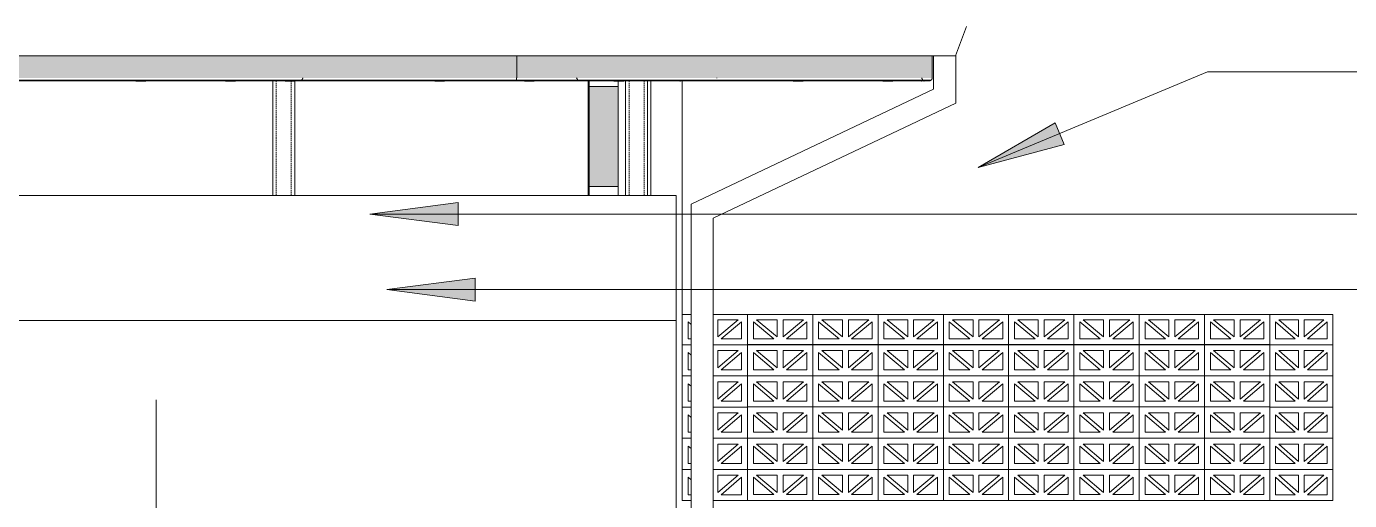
# Model space of a CAD drawing. Header units: millimetres. Extents: x -35517 to 139323, y -3702 to 5999.
# Drawn here: x 47874 to 52373, y 1768 to 3380 of the extents above; entities that cross this region are included whole.
import ezdxf

# ---------------------------------------------------------------- set-up
doc = ezdxf.new("R2010")
doc.units = ezdxf.units.MM
doc.linetypes.add('Hidden', pattern=[7.14375, 4.7625, -2.38125])
for name, color, linetype, lineweight in [('A-GENM', 13, 'Continuous', 5), ('A-GLAZ-CURT', 52, 'Continuous', 5), ('A-GLAZ-CWMG', 51, 'Continuous', 5), ('A-ROOF-OTLN', 132, 'Continuous', 5), ('A-ROOF-PATT', 132, 'Continuous', 9), ('A-WALL', 113, 'Continuous', 9), ('G-ANNO-TEXT', 231, 'Continuous', 5), ('I-WALL', 2, 'Continuous', 9), ('S-COLS', 52, 'Continuous', 5)]:
    doc.layers.add(name, color=color, linetype=linetype, lineweight=lineweight)

# ---------------------------------------------------------------- blocks, each defined once
blk = doc.blocks.new('Column Steel Square Hollow Sections - 75x75-V196-GENERAL SOUTH ELEVATION')
at = {"layer": 'S-COLS', "linetype": 'Hidden'}
for p, q in [((28900.1, 2805), (28900.1, 3195)), ((28951.1, 3195), (28951.1, 2805))]:
    blk.add_line(p, q, dxfattribs=at)
blk = doc.blocks.new('Column Steel Square Hollow Sections - 75x75-V197-GENERAL SOUTH ELEVATION')
at = {"layer": 'S-COLS', "linetype": 'Hidden'}
for p, q in [((30100.1, 2805), (30100.1, 3195)), ((30151.1, 3195), (30151.1, 2805))]:
    blk.add_line(p, q, dxfattribs=at)
blk = doc.blocks.new('The BREEZEBLOCK Family1 - The BREEZEBLOCK Family1-V235-GENERAL SOUTH ELEVATION')
at = {"layer": 'A-GLAZ-CURT'}
for p, q in [((30280.6, 1661.6), (30280.6, 1555.6)), ((30310.6, 1661.6), (30280.6, 1661.6)), ((30300.6, 1575.6), (30300.6, 1634.8)), ((30300.6, 1634.8), (30310.6, 1626.3)), ((30502.6, 1661.6), (30385.6, 1661.6)), ((30401.6, 1582.5), (30401.6, 1641.6)), ((30401.6, 1641.6), (30471.3, 1641.6)), ((30471.3, 1641.6), (30401.6, 1582.5)), ((30412.8, 1575.6), (30482.6, 1634.8)), ((30482.6, 1634.8), (30482.6, 1575.6)), ((30502.6, 1555.6), (30502.6, 1661.6)), ((30310.6, 1575.6), (30300.6, 1575.6)), ((30482.6, 1575.6), (30412.8, 1575.6)), ((30280.6, 1555.6), (30310.6, 1555.6)), ((30385.6, 1555.6), (30502.6, 1555.6))]:
    blk.add_line(p, q, dxfattribs=at)
blk = doc.blocks.new('The BREEZEBLOCK Family1 - The BREEZEBLOCK Family1-V183-GENERAL SOUTH ELEVATION')
at = {"layer": 'A-GLAZ-CURT'}
for p, q in [((31243.6, -48.5), (31243.6, -154.5)), ((31465.6, -48.5), (31243.6, -48.5)), ((31263.6, -134.5), (31263.6, -75.4)), ((31263.6, -75.4), (31333.3, -134.5)), ((31274.8, -68.5), (31344.6, -68.5)), ((31344.6, -127.7), (31274.8, -68.5)), ((31344.6, -68.5), (31344.6, -127.7)), ((31364.6, -127.7), (31364.6, -68.5)), ((31364.6, -68.5), (31434.3, -68.5)), ((31434.3, -68.5), (31364.6, -127.7)), ((31375.8, -134.5), (31445.6, -75.4)), ((31445.6, -75.4), (31445.6, -134.5)), ((31465.6, -154.5), (31465.6, -48.5)), ((31333.3, -134.5), (31263.6, -134.5)), ((31445.6, -134.5), (31375.8, -134.5)), ((31243.6, -154.5), (31465.6, -154.5))]:
    blk.add_line(p, q, dxfattribs=at)
blk = doc.blocks.new('The BREEZEBLOCK Family1 - The BREEZEBLOCK Family1-V236-GENERAL SOUTH ELEVATION')
at = {"layer": 'A-GLAZ-CURT'}
for p, q in [((32278.6, 1661.6), (32278.6, 1555.6)), ((32493.6, 1661.6), (32278.6, 1661.6)), ((32298.6, 1575.6), (32298.6, 1634.8)), ((32298.6, 1634.8), (32364.8, 1575.6)), ((32309.8, 1641.6), (32376.1, 1641.6)), ((32376.1, 1582.5), (32309.8, 1641.6)), ((32376.1, 1641.6), (32376.1, 1582.5)), ((32396.1, 1582.5), (32396.1, 1641.6)), ((32396.1, 1641.6), (32462.3, 1641.6)), ((32462.3, 1641.6), (32396.1, 1582.5)), ((32407.3, 1575.6), (32473.6, 1634.8)), ((32473.6, 1634.8), (32473.6, 1575.6)), ((32493.6, 1555.6), (32493.6, 1661.6)), ((32364.8, 1575.6), (32298.6, 1575.6)), ((32473.6, 1575.6), (32407.3, 1575.6)), ((32278.6, 1555.6), (32493.6, 1555.6))]:
    blk.add_line(p, q, dxfattribs=at)
blk = doc.blocks.new('The BREEZEBLOCK Family1 - The BREEZEBLOCK Family1-1267704-GENERAL SOUTH ELEVATION')
at = {"layer": 'A-GLAZ-CURT'}
for p, q in [((30280.6, 2400), (30280.6, 2297.6)), ((30310.6, 2400), (30280.6, 2400)), ((30502.6, 2400), (30385.6, 2400)), ((30502.6, 2297.6), (30502.6, 2400)), ((30300.6, 2317.6), (30300.6, 2374.9)), ((30300.6, 2374.9), (30310.6, 2366.7)), ((30401.6, 2324.5), (30401.6, 2381.8)), ((30401.6, 2381.8), (30471.3, 2381.8)), ((30471.3, 2381.8), (30401.6, 2324.5)), ((30412.8, 2317.6), (30482.6, 2374.9)), ((30482.6, 2374.9), (30482.6, 2317.6)), ((30280.6, 2297.6), (30310.6, 2297.6)), ((30310.6, 2317.6), (30300.6, 2317.6)), ((30385.6, 2297.6), (30502.6, 2297.6)), ((30482.6, 2317.6), (30412.8, 2317.6))]:
    blk.add_line(p, q, dxfattribs=at)
blk = doc.blocks.new('The BREEZEBLOCK Family1 - The BREEZEBLOCK Family1-V237-GENERAL SOUTH ELEVATION')
at = {"layer": 'A-GLAZ-CURT'}
for p, q in [((30502.6, 2400), (30502.6, 2297.6)), ((30724.6, 2400), (30502.6, 2400)), ((30724.6, 2297.6), (30724.6, 2400)), ((30522.6, 2317.6), (30522.6, 2374.9)), ((30522.6, 2374.9), (30592.3, 2317.6)), ((30533.8, 2381.8), (30603.6, 2381.8)), ((30603.6, 2324.5), (30533.8, 2381.8)), ((30603.6, 2381.8), (30603.6, 2324.5)), ((30623.6, 2324.5), (30623.6, 2381.8)), ((30623.6, 2381.8), (30693.3, 2381.8)), ((30693.3, 2381.8), (30623.6, 2324.5)), ((30634.8, 2317.6), (30704.6, 2374.9)), ((30704.6, 2374.9), (30704.6, 2317.6)), ((30502.6, 2297.6), (30724.6, 2297.6)), ((30592.3, 2317.6), (30522.6, 2317.6)), ((30704.6, 2317.6), (30634.8, 2317.6))]:
    blk.add_line(p, q, dxfattribs=at)
blk = doc.blocks.new('The BREEZEBLOCK Family1 - The BREEZEBLOCK Family1-1267705-GENERAL SOUTH ELEVATION')
at = {"layer": 'A-GLAZ-CURT'}
for p, q in [((32278.6, 2400), (32278.6, 2297.6)), ((32493.6, 2400), (32278.6, 2400)), ((32493.6, 2297.6), (32493.6, 2400)), ((32298.6, 2317.6), (32298.6, 2374.9)), ((32298.6, 2374.9), (32364.8, 2317.6)), ((32309.8, 2381.8), (32376.1, 2381.8)), ((32376.1, 2324.5), (32309.8, 2381.8)), ((32376.1, 2381.8), (32376.1, 2324.5)), ((32396.1, 2324.5), (32396.1, 2381.8)), ((32396.1, 2381.8), (32462.3, 2381.8)), ((32462.3, 2381.8), (32396.1, 2324.5)), ((32407.3, 2317.6), (32473.6, 2374.9)), ((32473.6, 2374.9), (32473.6, 2317.6)), ((32278.6, 2297.6), (32493.6, 2297.6)), ((32364.8, 2317.6), (32298.6, 2317.6)), ((32473.6, 2317.6), (32407.3, 2317.6))]:
    blk.add_line(p, q, dxfattribs=at)
blk = doc.blocks.new('FP_238-GENERAL SOUTH ELEVATION')
at = {"layer": 'A-ROOF-OTLN'}
blk.add_line((22146.1, 3195), (31121.1, 3195), dxfattribs=at)
at = {"layer": 'A-ROOF-PATT', "lineweight": 5}
for p, q in [((22146.1, 3197), (31127.8, 3197)), ((28987.3, 3197.9), (28987.2, 3197.6)), ((28987.5, 3198.2), (28987.3, 3197.9)), ((28987.7, 3198.5), (28987.5, 3198.2)), ((28987.9, 3198.8), (28987.7, 3198.5)), ((28988.1, 3199.1), (28987.9, 3198.8)), ((28988.3, 3199.4), (28988.1, 3199.1)), ((28988.4, 3199.7), (28988.3, 3199.4)), ((28988.6, 3200), (28988.4, 3199.7)), ((28988.8, 3200.3), (28988.6, 3200)), ((28989, 3200.7), (28988.8, 3200.3)), ((28989.2, 3201), (28989, 3200.7)), ((28989.4, 3201.3), (28989.2, 3201)), ((28989.5, 3201.7), (28989.4, 3201.3)), ((28989.7, 3202), (28989.5, 3201.7)), ((28989.9, 3202.4), (28989.7, 3202)), ((28990.1, 3202.7), (28989.9, 3202.4)), ((28990.3, 3203.1), (28990.1, 3202.7)), ((28990.5, 3203.4), (28990.3, 3203.1)), ((28990.6, 3203.8), (28990.5, 3203.4)), ((28990.8, 3204.1), (28990.6, 3203.8)), ((28991, 3204.5), (28990.8, 3204.1)), ((29717.1, 3197), (29717.1, 3204.5)), ((29921.9, 3204.1), (29921.7, 3204.5)), ((29922.1, 3203.8), (29921.9, 3204.1)), ((29922.3, 3203.4), (29922.1, 3203.8)), ((29922.5, 3203.1), (29922.3, 3203.4)), ((29922.6, 3202.7), (29922.5, 3203.1)), ((29922.8, 3202.4), (29922.6, 3202.7)), ((29923, 3202), (29922.8, 3202.4)), ((29923.2, 3201.7), (29923, 3202)), ((29923.4, 3201.4), (29923.2, 3201.7)), ((29923.5, 3201), (29923.4, 3201.4)), ((29923.7, 3200.7), (29923.5, 3201)), ((29923.9, 3200.4), (29923.7, 3200.7)), ((29924.1, 3200), (29923.9, 3200.4)), ((29924.3, 3199.7), (29924.1, 3200)), ((29924.5, 3199.4), (29924.3, 3199.7)), ((29924.6, 3199.1), (29924.5, 3199.4)), ((30274.6, 3194.3), (30274.4, 3194.2)), ((30274.7, 3194.4), (30274.6, 3194.3)), ((30274.9, 3194.6), (30274.7, 3194.4)), ((30275.1, 3194.7), (30274.9, 3194.6)), ((30275.3, 3194.8), (30275.1, 3194.7)), ((30275.5, 3195), (30275.3, 3194.8)), ((30275.7, 3195.2), (30275.5, 3195)), ((30275.9, 3195.4), (30275.7, 3195.2)), ((30276, 3195.5), (30275.9, 3195.4)), ((30276.2, 3195.7), (30276, 3195.5)), ((30276.4, 3196), (30276.2, 3195.7)), ((30276.6, 3196.2), (30276.4, 3196)), ((30398.7, 3204.3), (30398.6, 3204.1)), ((30398.8, 3204.5), (30398.7, 3204.3)), ((31095.1, 3204.1), (31094.9, 3204.5)), ((31095.3, 3203.8), (31095.1, 3204.1)), ((31095.5, 3203.4), (31095.3, 3203.8)), ((31095.7, 3203), (31095.5, 3203.4)), ((31095.9, 3202.6), (31095.7, 3203)), ((31096, 3202.3), (31095.9, 3202.6)), ((31096.2, 3201.9), (31096, 3202.3)), ((31096.4, 3201.6), (31096.2, 3201.9)), ((31096.6, 3201.2), (31096.4, 3201.6)), ((31096.8, 3200.9), (31096.6, 3201.2)), ((31097, 3200.5), (31096.8, 3200.9)), ((31097.2, 3200.2), (31097, 3200.5)), ((31097.4, 3199.8), (31097.2, 3200.2)), ((31097.6, 3199.5), (31097.4, 3199.8)), ((31097.8, 3199.2), (31097.6, 3199.5)), ((31098, 3198.8), (31097.8, 3199.2)), ((31098.2, 3198.5), (31098, 3198.8)), ((31098.3, 3198.2), (31098.2, 3198.5)), ((31098.5, 3197.9), (31098.3, 3198.2)), ((31098.7, 3197.6), (31098.5, 3197.9)), ((31098.9, 3197.4), (31098.7, 3197.6)), ((31099.1, 3197.1), (31098.9, 3197.4)), ((31099.3, 3196.8), (31099.1, 3197.1)), ((31099.5, 3196.6), (31099.3, 3196.8)), ((31099.7, 3196.3), (31099.5, 3196.6)), ((31099.9, 3196.1), (31099.7, 3196.3)), ((31100.1, 3195.9), (31099.9, 3196.1)), ((31100.3, 3195.7), (31100.1, 3195.9)), ((31100.4, 3195.5), (31100.3, 3195.7)), ((31100.6, 3195.3), (31100.4, 3195.5)), ((31100.8, 3195.1), (31100.6, 3195.3)), ((31101, 3194.9), (31100.8, 3195.1)), ((31101.2, 3194.8), (31101, 3194.9)), ((31101.4, 3194.6), (31101.2, 3194.8)), ((31101.6, 3194.5), (31101.4, 3194.6)), ((31101.8, 3194.4), (31101.6, 3194.5)), ((31102, 3194.2), (31101.8, 3194.4)), ((28423, 3193.9), (28456.6, 3193.9)), ((28727.8, 3193.9), (28761.4, 3193.9)), ((28931, 3193.9), (28964.6, 3193.9)), ((29439, 3193.9), (29472.6, 3193.9)), ((29743.8, 3193.9), (29777.4, 3193.9)), ((30046.8, 3194), (30046.7, 3194)), ((30047, 3193.9), (30046.8, 3194)), ((30047.2, 3193.9), (30047, 3193.9)), ((30047.3, 3193.9), (30047.2, 3193.9)), ((30047.5, 3193.8), (30047.3, 3193.9)), ((30048.6, 3193.9), (30082.2, 3193.9)), ((30273.3, 3193.9), (30273.1, 3193.8)), ((30273.4, 3193.9), (30273.3, 3193.9)), ((30273.6, 3193.9), (30273.4, 3193.9)), ((30273.8, 3194), (30273.6, 3193.9)), ((30274, 3194.1), (30273.8, 3194)), ((30274.2, 3194.1), (30274, 3194.1)), ((30274.4, 3194.2), (30274.2, 3194.1)), ((30658.2, 3193.9), (30691.8, 3193.9)), ((30963, 3193.9), (30996.6, 3193.9)), ((31094.5, 3193.9), (31094.3, 3193.8)), ((31094.6, 3193.9), (31094.5, 3193.9)), ((31094.8, 3193.9), (31094.6, 3193.9)), ((31095, 3194), (31094.8, 3193.9)), ((31095.2, 3194), (31095, 3194)), ((31095.4, 3194.1), (31095.2, 3194)), ((31095.5, 3194.2), (31095.4, 3194.1)), ((31095.7, 3194.3), (31095.5, 3194.2)), ((31102.2, 3194.2), (31102, 3194.2)), ((31102.4, 3194.1), (31102.2, 3194.2)), ((31102.6, 3194), (31102.4, 3194.1)), ((31102.7, 3193.9), (31102.6, 3194)), ((31102.9, 3193.9), (31102.7, 3193.9)), ((31103.1, 3193.9), (31102.9, 3193.9)), ((31103.3, 3193.8), (31103.1, 3193.9))]:
    blk.add_line(p, q, dxfattribs=at)
blk = doc.blocks.new('System Panel - Glazed-1463157-GENERAL SOUTH ELEVATION')
at = {"layer": 'A-GLAZ-CURT'}
blk.add_hatch(color=256, dxfattribs=at).paths.add_polyline_path([(30023.8, 2835), (30063.1, 2835), (30063.1, 3175), (29964.6, 3175), (29964.6, 2835)])
blk = doc.blocks.new('Rectangular Mullion - 30x75-1463155-GENERAL SOUTH ELEVATION')
at = {"layer": 'A-GLAZ-CWMG'}
for p, q in [((30063.1, 3195), (30063.1, 3175)), ((30063.1, 3175), (29964.6, 3175))]:
    blk.add_line(p, q, dxfattribs=at)
blk = doc.blocks.new('Rectangular Mullion - 30x75-1463156-GENERAL SOUTH ELEVATION')
at = {"layer": 'A-GLAZ-CWMG'}
for p, q in [((29964.6, 2835), (30063.1, 2835)), ((30063.1, 2835), (30063.1, 2805))]:
    blk.add_line(p, q, dxfattribs=at)
blk = doc.blocks.new('Rectangular Mullion - 30x75-1460565-GENERAL SOUTH ELEVATION')
at = {"layer": 'A-GLAZ-CWMG'}
blk.add_line((30063.1, 2805), (30063.1, 3195), dxfattribs=at)
blk = doc.blocks.new('Rectangular Mullion - 30x75-1460575-GENERAL SOUTH ELEVATION')
at = {"layer": 'A-GLAZ-CWMG'}
blk.add_line((30087.9, 2805), (30087.9, 3195), dxfattribs=at)
blk = doc.blocks.new('Downpipe - Downpipe-1373795-GENERAL SOUTH ELEVATION')
at = {"layer": 'A-GENM'}
for p, q in [((31135.6, 3166.5), (31135.6, 3280.1)), ((31210.6, 3119), (31210.6, 3282.2)), ((31135.6, 3166.5), (30310.6, 2775)), ((30385.6, 2727.6), (31210.6, 3119)), ((30310.6, 2775), (30310.6, 275.3)), ((30385.6, 275.3), (30385.6, 2727.6))]:
    blk.add_line(p, q, dxfattribs=at)

msp = doc.modelspace()

# ---------------------------------------------------------------- hatches: boundary and pattern name
at = {"layer": 'A-ROOF-PATT', "lineweight": 5}
h = msp.add_hatch(dxfattribs=at)
h.set_pattern_fill('FP_66', color=256, style=0, pattern_type=2)
h.set_pattern_definition([(0, (33615.85, 0), (406.4, 101.6), [33.528, -271.272, 33.528, -271.272, -1625.6]), (0, (33615.85, 0), (406.4, 101.6), [-609.6, 33.528, -576.072, 33.528, -271.272, -711.2]), (0, (33615.85, 0), (406.4, 101.6), [-1524, 33.528, -169.672, 33.528, -474.472]), (120, (33768.25, 50.8), (-291.1882, 301.1527), [33.528, -271.272, 33.528, -271.272, -1625.6]), (120, (33768.25, 50.8), (-291.1882, 301.1527), [-609.6, 33.528, -576.072, 33.528, -271.272, -711.2]), (120, (33768.25, 50.8), (-291.1882, 301.1527), [-1524, 33.528, -169.672, 33.528, -474.472]), (240, (33819.05, 254), (-115.2118, -402.7527), [33.528, -271.272, 33.528, -271.272, -1625.6]), (240, (33819.05, 254), (-115.2118, -402.7527), [-609.6, 33.528, -576.072, 33.528, -271.272, -711.2]), (240, (33819.05, 254), (-115.2118, -402.7527), [-1524, 33.528, -169.672, 33.528, -474.472])])
h.paths.add_polyline_path([(36045.5, 3204.5), (41894.3, 3204.5), (41894.3, 3280.1), (32369.3, 3280.1), (32369.3, 3204.5), (35963.9, 3204.5)])
h.paths.add_polyline_path([(50953.8, 3204.5), (50953.8, 3280.1), (41969.3, 3280.1), (41969.3, 3204.5), (50255.4, 3204.5)])
h.paths.add_polyline_path([(20202.4, 3204.5), (21486.8, 3204.5), (21486.8, 3280.1), (19326.8, 3280.1), (19326.8, 3204.5)])
h.paths.add_polyline_path([(21561.8, 3204.5), (32294.3, 3204.5), (32294.3, 3280.1), (21561.8, 3280.1), (21561.8, 3266)])
h = msp.add_hatch(dxfattribs=at)
h.set_pattern_fill('FP_67', color=256, style=0, pattern_type=2)
h.set_pattern_definition([(0, (35140.3, 3309.8), (0, 1200), []), (90, (35140.3, 3309.8), (-2400, 1e-13), [])])
h.paths.add_polyline_path([(36045.5, 3204.5), (41894.3, 3204.5), (41894.3, 3280.1), (32369.3, 3280.1), (32369.3, 3204.5), (35963.9, 3204.5)])
h.paths.add_polyline_path([(50953.8, 3204.5), (50953.8, 3280.1), (41969.3, 3280.1), (41969.3, 3204.5), (50255.4, 3204.5)])
h.paths.add_polyline_path([(20202.4, 3204.5), (21486.8, 3204.5), (21486.8, 3280.1), (19326.8, 3280.1), (19326.8, 3204.5)])
h.paths.add_polyline_path([(21561.8, 3204.5), (32294.3, 3204.5), (32294.3, 3280.1), (21561.8, 3280.1), (21561.8, 3266)])
at = {"layer": 'G-ANNO-TEXT'}
for points in [[(51110.7, 2899.5), (51402.7, 2978.8), (51372.2, 3051.7)], [(49042, 2741.9), (49342, 2702.4), (49342, 2781.4)], [(49099.4, 2484.7), (49399.4, 2445.2), (49399.4, 2524.2)]]:
    msp.add_hatch(color=7, dxfattribs=at).paths.add_polyline_path(points)

# ---------------------------------------------------------------- linework, layer by layer
at = {"layer": 'A-ROOF-OTLN'}
for p, q in [((51033, 3280.1), (51071.1, 3379.6)), ((51033, 3280.1), (41969.3, 3280.1)), ((50953.8, 3204.5), (50953.8, 3280.1))]:
    msp.add_line(p, q, dxfattribs=at)
msp.add_open_spline([(50944.3, 3195), (50945.1, 3195), (50946.3, 3195.2), (50947.9, 3195.7), (50948.8, 3196.2), (50949.5, 3196.6), (50950.2, 3197.1), (50950.8, 3197.6), (50951.4, 3198.2), (50951.9, 3198.9), (50952.5, 3199.7), (50953.1, 3200.9), (50953.6, 3202.4), (50953.8, 3203.7), (50953.8, 3204.5)], degree=3, knots=[0, 0, 0, 0, 0.166667, 0.25, 0.333333, 0.375, 0.416667, 0.5, 0.541667, 0.583333, 0.666667, 0.75, 0.833333, 1, 1, 1, 1], dxfattribs=at)
at = {"layer": 'A-WALL'}
msp.add_line((49787.8, 2805), (49787.8, 3195), dxfattribs=at)
at = {"layer": 'G-ANNO-TEXT', "color": 7}
for p, q in [((51110.7, 2899.5), (51890.6, 3225.7)), ((51890.6, 3225.7), (55443.2, 3225.7)), ((51372.2, 3051.7), (51110.7, 2899.5)), ((51402.7, 2978.8), (51372.2, 3051.7)), ((51110.7, 2899.5), (51402.7, 2978.8)), ((49342, 2781.4), (49042, 2741.9)), ((49342, 2702.4), (49342, 2781.4)), ((49042, 2741.9), (49342, 2702.4)), ((49042, 2741.9), (53493.5, 2741.9)), ((49399.4, 2524.2), (49099.4, 2484.7)), ((49399.4, 2445.2), (49399.4, 2524.2)), ((49099.4, 2484.7), (49399.4, 2445.2)), ((49099.4, 2484.7), (54471.4, 2484.7))]:
    msp.add_line(p, q, dxfattribs=at)
at = {"layer": 'I-WALL'}
for p, q in [((49783.8, 2805), (49783.8, 3195)), ((50083.8, 2805), (41969.3, 2805)), ((41969.3, 2380), (50083.8, 2380)), ((48314.8, 1161), (48314.8, 2110))]:
    msp.add_line(p, q, dxfattribs=at)
at = {"layer": 'I-WALL', "color": 8}
for p, q in [((50103.8, 2400), (50103.8, 3195)), ((50083.8, 275.3), (50083.8, 2805))]:
    msp.add_line(p, q, dxfattribs=at)
at = {"layer": 'S-COLS'}
for p, q in [((48711.3, 3195), (48711.3, 2805)), ((48786.3, 3195), (48786.3, 2805)), ((49911.3, 3195), (49911.3, 2805)), ((49986.3, 3195), (49986.3, 2805)), ((49997.3, 3195), (49997.3, 2805))]:
    msp.add_line(p, q, dxfattribs=at)

# ---------------------------------------------------------------- block references
at = {"layer": 'A-GENM'}
msp.add_blockref('Downpipe - Downpipe-1373795-GENERAL SOUTH ELEVATION', (19823.2, 0), dxfattribs=at)
at = {"layer": 'A-GLAZ-CURT'}
for name, p in [('System Panel - Glazed-1463157-GENERAL SOUTH ELEVATION', (19823.2, 0)), ('The BREEZEBLOCK Family1 - The BREEZEBLOCK Family1-1267704-GENERAL SOUTH ELEVATION', (19823.2, 0)), ('The BREEZEBLOCK Family1 - The BREEZEBLOCK Family1-V237-GENERAL SOUTH ELEVATION', (19823.2, 0)), ('The BREEZEBLOCK Family1 - The BREEZEBLOCK Family1-V237-GENERAL SOUTH ELEVATION', (20045.2, 0)), ('The BREEZEBLOCK Family1 - The BREEZEBLOCK Family1-V237-GENERAL SOUTH ELEVATION', (20267.2, 0)), ('The BREEZEBLOCK Family1 - The BREEZEBLOCK Family1-V237-GENERAL SOUTH ELEVATION', (20489.2, 0)), ('The BREEZEBLOCK Family1 - The BREEZEBLOCK Family1-V237-GENERAL SOUTH ELEVATION', (20711.2, 0)), ('The BREEZEBLOCK Family1 - The BREEZEBLOCK Family1-V237-GENERAL SOUTH ELEVATION', (20933.2, 0)), ('The BREEZEBLOCK Family1 - The BREEZEBLOCK Family1-V237-GENERAL SOUTH ELEVATION', (21155.2, 0)), ('The BREEZEBLOCK Family1 - The BREEZEBLOCK Family1-V237-GENERAL SOUTH ELEVATION', (21377.2, 0)), ('The BREEZEBLOCK Family1 - The BREEZEBLOCK Family1-1267705-GENERAL SOUTH ELEVATION', (19823.2, 0)), ('The BREEZEBLOCK Family1 - The BREEZEBLOCK Family1-V235-GENERAL SOUTH ELEVATION', (19823.2, 636)), ('The BREEZEBLOCK Family1 - The BREEZEBLOCK Family1-V183-GENERAL SOUTH ELEVATION', (19082.2, 2346.2)), ('The BREEZEBLOCK Family1 - The BREEZEBLOCK Family1-V183-GENERAL SOUTH ELEVATION', (19304.2, 2346.2)), ('The BREEZEBLOCK Family1 - The BREEZEBLOCK Family1-V183-GENERAL SOUTH ELEVATION', (19526.2, 2346.2)), ('The BREEZEBLOCK Family1 - The BREEZEBLOCK Family1-V183-GENERAL SOUTH ELEVATION', (19748.2, 2346.2)), ('The BREEZEBLOCK Family1 - The BREEZEBLOCK Family1-V183-GENERAL SOUTH ELEVATION', (19970.2, 2346.2)), ('The BREEZEBLOCK Family1 - The BREEZEBLOCK Family1-V183-GENERAL SOUTH ELEVATION', (20192.2, 2346.2)), ('The BREEZEBLOCK Family1 - The BREEZEBLOCK Family1-V183-GENERAL SOUTH ELEVATION', (20414.2, 2346.2)), ('The BREEZEBLOCK Family1 - The BREEZEBLOCK Family1-V183-GENERAL SOUTH ELEVATION', (20636.2, 2346.2)), ('The BREEZEBLOCK Family1 - The BREEZEBLOCK Family1-V236-GENERAL SOUTH ELEVATION', (19823.2, 636)), ('The BREEZEBLOCK Family1 - The BREEZEBLOCK Family1-V235-GENERAL SOUTH ELEVATION', (19823.2, 530)), ('The BREEZEBLOCK Family1 - The BREEZEBLOCK Family1-V183-GENERAL SOUTH ELEVATION', (19082.2, 2240.2)), ('The BREEZEBLOCK Family1 - The BREEZEBLOCK Family1-V183-GENERAL SOUTH ELEVATION', (19304.2, 2240.2)), ('The BREEZEBLOCK Family1 - The BREEZEBLOCK Family1-V183-GENERAL SOUTH ELEVATION', (19526.2, 2240.2)), ('The BREEZEBLOCK Family1 - The BREEZEBLOCK Family1-V183-GENERAL SOUTH ELEVATION', (19748.2, 2240.2)), ('The BREEZEBLOCK Family1 - The BREEZEBLOCK Family1-V183-GENERAL SOUTH ELEVATION', (19970.2, 2240.2)), ('The BREEZEBLOCK Family1 - The BREEZEBLOCK Family1-V183-GENERAL SOUTH ELEVATION', (20192.2, 2240.2)), ('The BREEZEBLOCK Family1 - The BREEZEBLOCK Family1-V183-GENERAL SOUTH ELEVATION', (20414.2, 2240.2)), ('The BREEZEBLOCK Family1 - The BREEZEBLOCK Family1-V183-GENERAL SOUTH ELEVATION', (20636.2, 2240.2)), ('The BREEZEBLOCK Family1 - The BREEZEBLOCK Family1-V236-GENERAL SOUTH ELEVATION', (19823.2, 530)), ('The BREEZEBLOCK Family1 - The BREEZEBLOCK Family1-V235-GENERAL SOUTH ELEVATION', (19823.2, 424)), ('The BREEZEBLOCK Family1 - The BREEZEBLOCK Family1-V183-GENERAL SOUTH ELEVATION', (19082.2, 2134.2)), ('The BREEZEBLOCK Family1 - The BREEZEBLOCK Family1-V183-GENERAL SOUTH ELEVATION', (19304.2, 2134.2)), ('The BREEZEBLOCK Family1 - The BREEZEBLOCK Family1-V183-GENERAL SOUTH ELEVATION', (19526.2, 2134.2)), ('The BREEZEBLOCK Family1 - The BREEZEBLOCK Family1-V183-GENERAL SOUTH ELEVATION', (19748.2, 2134.2)), ('The BREEZEBLOCK Family1 - The BREEZEBLOCK Family1-V183-GENERAL SOUTH ELEVATION', (19970.2, 2134.2)), ('The BREEZEBLOCK Family1 - The BREEZEBLOCK Family1-V183-GENERAL SOUTH ELEVATION', (20192.2, 2134.2)), ('The BREEZEBLOCK Family1 - The BREEZEBLOCK Family1-V183-GENERAL SOUTH ELEVATION', (20414.2, 2134.2)), ('The BREEZEBLOCK Family1 - The BREEZEBLOCK Family1-V183-GENERAL SOUTH ELEVATION', (20636.2, 2134.2)), ('The BREEZEBLOCK Family1 - The BREEZEBLOCK Family1-V236-GENERAL SOUTH ELEVATION', (19823.2, 424)), ('The BREEZEBLOCK Family1 - The BREEZEBLOCK Family1-V235-GENERAL SOUTH ELEVATION', (19823.2, 318)), ('The BREEZEBLOCK Family1 - The BREEZEBLOCK Family1-V183-GENERAL SOUTH ELEVATION', (19082.2, 2028.2)), ('The BREEZEBLOCK Family1 - The BREEZEBLOCK Family1-V183-GENERAL SOUTH ELEVATION', (19304.2, 2028.2)), ('The BREEZEBLOCK Family1 - The BREEZEBLOCK Family1-V183-GENERAL SOUTH ELEVATION', (19526.2, 2028.2)), ('The BREEZEBLOCK Family1 - The BREEZEBLOCK Family1-V183-GENERAL SOUTH ELEVATION', (19748.2, 2028.2)), ('The BREEZEBLOCK Family1 - The BREEZEBLOCK Family1-V183-GENERAL SOUTH ELEVATION', (19970.2, 2028.2)), ('The BREEZEBLOCK Family1 - The BREEZEBLOCK Family1-V183-GENERAL SOUTH ELEVATION', (20192.2, 2028.2)), ('The BREEZEBLOCK Family1 - The BREEZEBLOCK Family1-V183-GENERAL SOUTH ELEVATION', (20414.2, 2028.2)), ('The BREEZEBLOCK Family1 - The BREEZEBLOCK Family1-V183-GENERAL SOUTH ELEVATION', (20636.2, 2028.2)), ('The BREEZEBLOCK Family1 - The BREEZEBLOCK Family1-V236-GENERAL SOUTH ELEVATION', (19823.2, 318)), ('The BREEZEBLOCK Family1 - The BREEZEBLOCK Family1-V235-GENERAL SOUTH ELEVATION', (19823.2, 212)), ('The BREEZEBLOCK Family1 - The BREEZEBLOCK Family1-V183-GENERAL SOUTH ELEVATION', (19082.2, 1922.2)), ('The BREEZEBLOCK Family1 - The BREEZEBLOCK Family1-V183-GENERAL SOUTH ELEVATION', (19304.2, 1922.2)), ('The BREEZEBLOCK Family1 - The BREEZEBLOCK Family1-V183-GENERAL SOUTH ELEVATION', (19526.2, 1922.2)), ('The BREEZEBLOCK Family1 - The BREEZEBLOCK Family1-V183-GENERAL SOUTH ELEVATION', (19748.2, 1922.2)), ('The BREEZEBLOCK Family1 - The BREEZEBLOCK Family1-V183-GENERAL SOUTH ELEVATION', (19970.2, 1922.2)), ('The BREEZEBLOCK Family1 - The BREEZEBLOCK Family1-V183-GENERAL SOUTH ELEVATION', (20192.2, 1922.2)), ('The BREEZEBLOCK Family1 - The BREEZEBLOCK Family1-V183-GENERAL SOUTH ELEVATION', (20414.2, 1922.2)), ('The BREEZEBLOCK Family1 - The BREEZEBLOCK Family1-V183-GENERAL SOUTH ELEVATION', (20636.2, 1922.2)), ('The BREEZEBLOCK Family1 - The BREEZEBLOCK Family1-V236-GENERAL SOUTH ELEVATION', (19823.2, 212))]:
    msp.add_blockref(name, p, dxfattribs=at)
at = {"layer": 'A-GLAZ-CWMG'}
for name in ['Rectangular Mullion - 30x75-1463155-GENERAL SOUTH ELEVATION', 'Rectangular Mullion - 30x75-1460565-GENERAL SOUTH ELEVATION', 'Rectangular Mullion - 30x75-1460575-GENERAL SOUTH ELEVATION', 'Rectangular Mullion - 30x75-1463156-GENERAL SOUTH ELEVATION']:
    msp.add_blockref(name, (19823.2, 0), dxfattribs=at)
at = {"layer": 'A-ROOF-OTLN'}
msp.add_blockref('FP_238-GENERAL SOUTH ELEVATION', (19823.2, 0), dxfattribs=at)
at = {"layer": 'S-COLS', "linetype": 'Hidden'}
for name in ['Column Steel Square Hollow Sections - 75x75-V196-GENERAL SOUTH ELEVATION', 'Column Steel Square Hollow Sections - 75x75-V197-GENERAL SOUTH ELEVATION']:
    msp.add_blockref(name, (19823.2, 0), dxfattribs=at)

doc.saveas('drawing.dxf')
